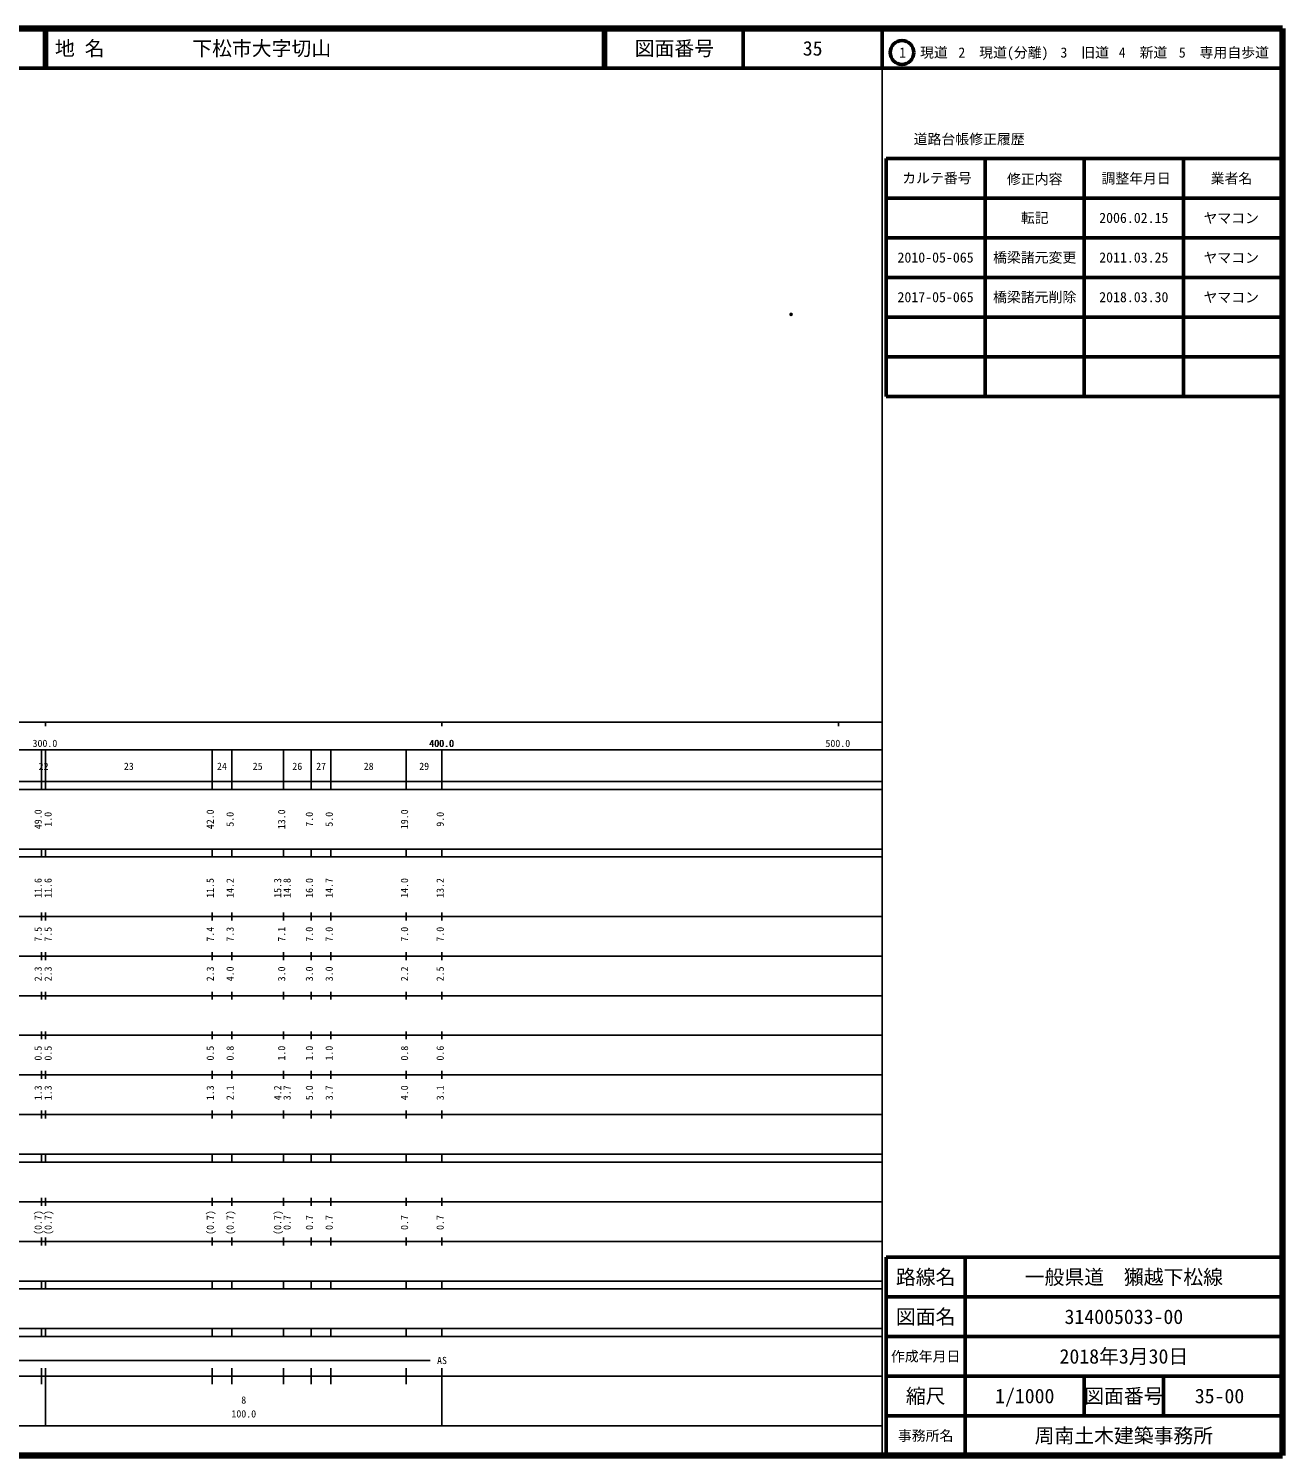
# Model space of a CAD drawing. Units: millimetres on the paper. Extents: x 40 to 680, y 20 to 380.
# Drawn here: x 363.7 to 680, y 20 to 380 of the extents above; entities that cross this region are included whole.
import ezdxf
from ezdxf.enums import TextEntityAlignment as Align

# ---------------------------------------------------------------- set-up
doc = ezdxf.new("R2010")
doc.units = ezdxf.units.MM
doc.header["$PDMODE"] = 32
doc.header["$PDSIZE"] = 0.5
doc.layers.add('M-OTRS', color=6, linetype='Continuous')
doc.layers.add('M-TTL-TXT', color=7, linetype='Continuous')
for name, color, linetype, lineweight in [('M-TTL', 2, 'Continuous', 140), ('M-TTL-BAND', 7, 'Continuous', 25), ('M-TTL-FRAM', 2, 'Continuous', 50), ('M-TTL-LINE', 7, 'Continuous', 50)]:
    doc.layers.add(name, color=color, linetype=linetype, lineweight=lineweight)
doc.styles.add('ＭＳ ゴシック', font='')
doc.styles.get('ＭＳ ゴシック').set_extended_font_data('MS Gothic')

msp = doc.modelspace()

# ---------------------------------------------------------------- linework, layer by layer
at = {"layer": 'M-OTRS'}
msp.add_point((556.041, 307.889), dxfattribs=at)
at = {"layer": 'M-TTL'}
for p, q in [((680, 380), (40, 380)), ((680, 20), (680, 380)), ((40, 20), (680, 20))]:
    msp.add_line(p, q, dxfattribs=at)
at = {"layer": 'M-TTL-BAND'}
for p, q in [((579, 20), (579, 370)), ((40, 205), (579, 205)), ((368, 205), (368, 204)), ((468, 205), (468, 204)), ((568, 205), (568, 204)), ((68, 198), (579, 198)), ((367, 188), (367, 198)), ((368, 188), (368, 198)), ((410, 188), (410, 198)), ((415, 188), (415, 198)), ((428, 188), (428, 198)), ((435, 188), (435, 198)), ((440, 188), (440, 198)), ((459, 188), (459, 198)), ((468, 188), (468, 198)), ((40, 190), (579, 190)), ((40, 188), (579, 188)), ((40, 173), (579, 173)), ((367, 171), (367, 173)), ((368, 171), (368, 173)), ((410, 171), (410, 173)), ((415, 171), (415, 173)), ((428, 171), (428, 173)), ((435, 171), (435, 173)), ((440, 171), (440, 173)), ((459, 171), (459, 173)), ((468, 171), (468, 173)), ((40, 171), (579, 171)), ((40, 156), (579, 156)), ((367, 155), (367, 157)), ((368, 155), (368, 157)), ((410, 155), (410, 157)), ((415, 155), (415, 157)), ((428, 155), (428, 157)), ((435, 155), (435, 157)), ((440, 155), (440, 157)), ((459, 155), (459, 157)), ((468, 155), (468, 157)), ((46, 146), (579, 146)), ((367, 145), (367, 147)), ((368, 145), (368, 147)), ((410, 145), (410, 147)), ((415, 145), (415, 147)), ((428, 145), (428, 147)), ((435, 145), (435, 147)), ((440, 145), (440, 147)), ((459, 145), (459, 147)), ((468, 145), (468, 147)), ((367, 135), (367, 137)), ((368, 135), (368, 137)), ((410, 135), (410, 137)), ((415, 135), (415, 137)), ((428, 135), (428, 137)), ((435, 135), (435, 137)), ((440, 135), (440, 137)), ((459, 135), (459, 137)), ((468, 135), (468, 137)), ((52, 136), (579, 136)), ((46, 126), (579, 126)), ((367, 125), (367, 127)), ((368, 125), (368, 127)), ((410, 125), (410, 127)), ((415, 125), (415, 127)), ((428, 125), (428, 127)), ((435, 125), (435, 127)), ((440, 125), (440, 127)), ((459, 125), (459, 127)), ((468, 125), (468, 127)), ((52, 116), (579, 116)), ((367, 115), (367, 117)), ((368, 115), (368, 117)), ((410, 115), (410, 117)), ((415, 115), (415, 117)), ((428, 115), (428, 117)), ((435, 115), (435, 117)), ((440, 115), (440, 117)), ((459, 115), (459, 117)), ((468, 115), (468, 117)), ((46, 106), (579, 106)), ((367, 105), (367, 107)), ((368, 105), (368, 107)), ((410, 105), (410, 107)), ((415, 105), (415, 107)), ((428, 105), (428, 107)), ((435, 105), (435, 107)), ((440, 105), (440, 107)), ((459, 105), (459, 107)), ((468, 105), (468, 107)), ((40, 96), (579, 96)), ((40, 94), (579, 94)), ((367, 94), (367, 96)), ((368, 94), (368, 96)), ((410, 94), (410, 96)), ((415, 94), (415, 96)), ((428, 94), (428, 96)), ((435, 94), (435, 96)), ((440, 94), (440, 96)), ((459, 94), (459, 96)), ((468, 94), (468, 96)), ((49, 84), (579, 84)), ((367, 83), (367, 85)), ((368, 83), (368, 85)), ((410, 83), (410, 85)), ((415, 83), (415, 85)), ((428, 83), (428, 85)), ((435, 83), (435, 85)), ((440, 83), (440, 85)), ((459, 83), (459, 85)), ((468, 83), (468, 85)), ((40, 74), (579, 74)), ((367, 73), (367, 75)), ((368, 73), (368, 75)), ((410, 73), (410, 75)), ((415, 73), (415, 75)), ((428, 73), (428, 75)), ((435, 73), (435, 75)), ((440, 73), (440, 75)), ((459, 73), (459, 75)), ((468, 73), (468, 75)), ((40, 64), (579, 64)), ((40, 62), (579, 62)), ((367, 62), (367, 64)), ((368, 62), (368, 64)), ((410, 62), (410, 64)), ((415, 62), (415, 64)), ((428, 62), (428, 64)), ((435, 62), (435, 64)), ((440, 62), (440, 64)), ((459, 62), (459, 64)), ((468, 62), (468, 64)), ((40, 52), (579, 52)), ((367, 50), (367, 52)), ((368, 50), (368, 52)), ((410, 50), (410, 52)), ((415, 50), (415, 52)), ((428, 50), (428, 52)), ((435, 50), (435, 52)), ((440, 50), (440, 52)), ((459, 50), (459, 52)), ((468, 50), (468, 52)), ((40, 50), (579, 50)), ((71, 44), (465, 44)), ((40, 40), (579, 40)), ((367, 38), (367, 42)), ((368, 27.5), (368, 42)), ((410, 38), (410, 42)), ((415, 38), (415, 42)), ((428, 38), (428, 42)), ((435, 38), (435, 42)), ((440, 38), (440, 42)), ((459, 38), (459, 42)), ((468, 27.5), (468, 42)), ((68, 27.5), (579, 27.5))]:
    msp.add_line(p, q, dxfattribs=at)
at = {"layer": 'M-TTL-FRAM'}
for p, q in [((580, 347.197), (580, 287.197)), ((580, 347.197), (680, 347.197)), ((580, 287.197), (680, 287.197)), ((680, 70), (580, 70)), ((580, 70), (580, 20))]:
    msp.add_line(p, q, dxfattribs=at)
at = {"layer": 'M-TTL-LINE'}
for p, q in [((367.75, 380), (367.75, 370)), ((368.25, 380), (368.25, 370)), ((508.747, 380), (508.747, 370)), ((509.247, 380), (509.247, 370)), ((543.997, 380), (543.997, 370)), ((579, 380), (579, 370)), ((40, 370), (680, 370)), ((605, 347.197), (605, 287.197)), ((630, 347.197), (630, 287.197)), ((655, 347.197), (655, 287.197)), ((580, 337.197), (680, 337.197)), ((580, 327.197), (680, 327.197)), ((580, 317.197), (680, 317.197)), ((580, 307.197), (680, 307.197)), ((580, 297.197), (680, 297.197)), ((600, 70), (600, 20)), ((680, 60), (580, 60)), ((680, 50), (580, 50)), ((680, 40), (580, 40)), ((630, 40), (630, 30)), ((650, 40), (650, 30)), ((680, 30), (580, 30))]:
    msp.add_line(p, q, dxfattribs=at)
msp.add_circle((584.031, 373.958), 3, dxfattribs=at)

# ---------------------------------------------------------------- texts
at = {"layer": 'M-TTL-BAND', "style": 'ＭＳ ゴシック'}
for s, p in [('300.0', (367.844, 198.195)), ('400.0', (467.844, 198.195)), ('400.0', (468, 198.195)), ('500.0', (567.844, 198.195)), ('22', (367.5, 192.405)), ('23', (389, 192.405)), ('24', (412.5, 192.405)), ('25', (421.5, 192.405)), ('26', (431.5, 192.405)), ('27', (437.5, 192.405)), ('28', (449.5, 192.405)), ('29', (463.5, 192.405)), ('AS', (468, 42.5)), ('8', (418, 32.523)), ('100.0', (418, 29.033))]:
    msp.add_text(s, height=1.833, dxfattribs=at).set_placement(p, align=Align.BOTTOM_CENTER)
for s, p in [('49.0', (367.577, 180.5)), ('1.0', (370.095, 180.5)), ('42.0', (411, 180.5)), ('5.0', (416, 180.5)), ('13.0', (429, 180.5)), ('7.0', (436, 180.5)), ('5.0', (441, 180.5)), ('19.0', (460, 180.5)), ('9.0', (469, 180.5)), ('11.6', (367.577, 163.174)), ('11.6', (370.095, 163.174)), ('11.5', (411, 163.174)), ('14.2', (416, 163.174)), ('15.3', (428, 163.174)), ('14.8', (430.37, 163.174)), ('16.0', (436, 163.174)), ('14.7', (441, 163.174)), ('14.0', (460, 163.174)), ('13.2', (469, 163.174)), ('7.5', (367.577, 151.5)), ('7.5', (370.095, 151.5)), ('7.4', (411, 151.5)), ('7.3', (416, 151.5)), ('7.1', (429, 151.5)), ('7.0', (436, 151.5)), ('7.0', (441, 151.5)), ('7.0', (460, 151.5)), ('7.0', (469, 151.5)), ('2.3', (367.577, 141.5)), ('2.3', (370.095, 141.5)), ('2.3', (411, 141.5)), ('4.0', (416, 141.5)), ('3.0', (429, 141.5)), ('3.0', (436, 141.5)), ('3.0', (441, 141.5)), ('2.2', (460, 141.5)), ('2.5', (469, 141.5)), ('0.5', (367.577, 121.5)), ('0.5', (370.095, 121.5)), ('0.5', (411, 121.5)), ('0.8', (416, 121.5)), ('1.0', (429, 121.5)), ('1.0', (436, 121.5)), ('1.0', (441, 121.5)), ('0.8', (460, 121.5)), ('0.6', (469, 121.5)), ('1.3', (367.577, 111.5)), ('1.3', (370.095, 111.5)), ('1.3', (411, 111.5)), ('2.1', (416, 111.5)), ('4.2', (428, 111.5)), ('3.7', (430.37, 111.5)), ('5.0', (436, 111.5)), ('3.7', (441, 111.5)), ('4.0', (460, 111.5)), ('3.1', (469, 111.5)), ('(0.7)', (367.577, 78.764)), ('(0.7)', (370.095, 78.764)), ('(0.7)', (411, 78.764)), ('(0.7)', (416, 78.764)), ('(0.7)', (428, 78.764)), ('0.7', (430.37, 78.764)), ('0.7', (436, 78.764)), ('0.7', (441, 78.764)), ('0.7', (460, 78.764)), ('0.7', (469, 78.764))]:
    msp.add_text(s, height=1.833, rotation=90, dxfattribs=at).set_placement(p, align=Align.BOTTOM_CENTER)
at = {"layer": 'M-TTL-TXT', "style": 'ＭＳ ゴシック'}
for s, p in [('地 名', (370.38, 375)), ('下松市大字切山', (405.024, 375))]:
    msp.add_text(s, height=3.666, dxfattribs=at).set_placement(p, align=Align.MIDDLE_LEFT)
for s, height, p in [('図面番号', 3.666, (526.622, 375)), ('35', 3.666, (561.497, 375)), ('1\u3000現道', 2.566, (589.448, 373.958)), ('2\u3000現道(分離)', 2.566, (609.619, 373.958)), ('3\u3000旧道', 2.566, (630.121, 373.958)), ('4\u3000新道', 2.566, (644.824, 373.958)), ('5\u3000専用自歩道', 2.566, (665.228, 373.958)), ('道路台帳修正履歴', 2.566, (600.968, 352.113)), ('カルテ番号', 2.566, (592.839, 342.277)), ('修正内容', 2.566, (617.509, 342.023)), ('調整年月日', 2.566, (643.089, 342.197)), ('業者名', 2.566, (667.134, 342.197)), ('転記', 2.566, (617.5, 332.245)), ('2006.02.15', 2.566, (642.5, 332.245)), ('ヤマコン', 2.566, (667.077, 332.189)), ('2010-05-065', 2.566, (592.5, 322.245)), ('橋梁諸元変更', 2.566, (617.5, 322.245)), ('2011.03.25', 2.566, (642.5, 322.245)), ('ヤマコン', 2.566, (667.077, 322.189)), ('2017-05-065', 2.566, (592.5, 312.245)), ('橋梁諸元削除', 2.566, (617.5, 312.245)), ('2018.03.30', 2.566, (642.5, 312.245)), ('ヤマコン', 2.566, (667.077, 312.189)), ('路線名', 3.666, (590, 65)), ('路線名', 3.666, (590, 65)), ('一般県道\u3000獺越下松線', 3.666, (640, 65)), ('図面名', 3.666, (590, 55)), ('図面名', 3.666, (590, 55)), ('314005033-00', 3.666, (640, 55)), ('2018年3月30日', 3.666, (640, 45)), ('作成年月日', 2.566, (590, 45)), ('作成年月日', 2.566, (590, 45)), ('縮尺', 3.666, (590, 35)), ('縮尺', 3.666, (590, 35)), ('1/1000', 3.666, (615, 35)), ('図面番号', 3.666, (640, 35)), ('図面番号', 3.666, (640, 35)), ('35-00', 3.666, (664.125, 35)), ('事務所名', 2.566, (590, 25)), ('事務所名', 2.566, (590, 25)), ('周南土木建築事務所', 3.666, (640, 25))]:
    msp.add_text(s, height=height, dxfattribs=at).set_placement(p, align=Align.MIDDLE_CENTER)

doc.saveas('drawing.dxf')
